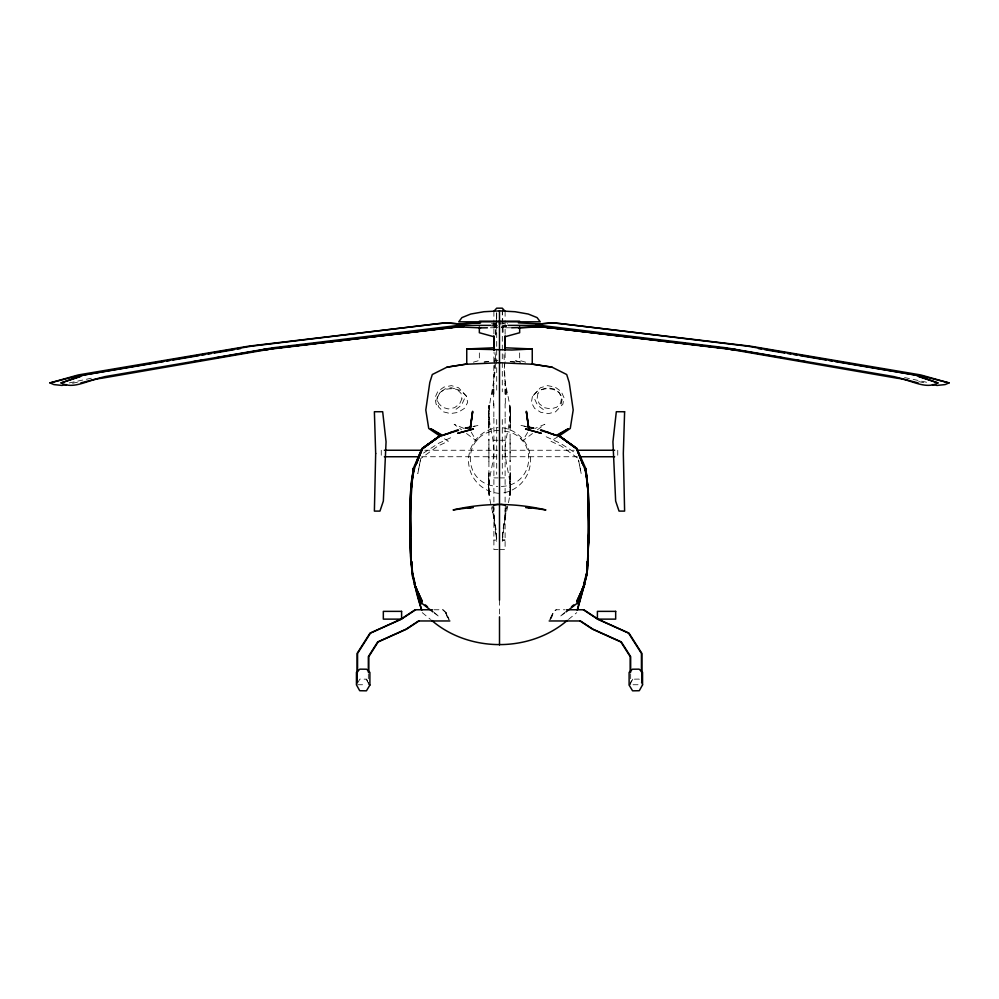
<?xml version="1.0" encoding="UTF-8"?>
<svg xmlns="http://www.w3.org/2000/svg" width="999" height="999" viewBox="0 0 999 999"><rect width="100%" height="100%" fill="white"/><g stroke="black" fill="none" stroke-linecap="round" stroke-linejoin="round"><path stroke-width="0.75" stroke-dasharray="5 3.75" d="M493.631 405.631L493.893 352.622M493.831 416.833L493.893 403.633M502.297 541.396L505.107 517.657L505.169 506.456M488.911 461.65L488.911 405.631C487.15 420.866 493.768 435.289 493.893 450.437C493.768 465.584 487.15 480.019 488.911 495.254L488.911 439.235M510.089 439.235L510.089 495.254C511.85 480.019 505.232 465.584 505.107 450.437C505.232 435.289 511.85 420.866 510.089 405.631L510.089 461.65M488.386 428.034L489.148 416.833L488.948 428.034L488.386 416.833L489.722 405.631L488.536 416.833C489.31 395.142 497.689 374.3 495.092 352.085M510.614 472.852L509.852 484.053L510.052 472.852L510.614 484.053L509.278 495.254L510.464 484.053C510.814 502.522 502.634 519.942 502.297 538.523M488.536 416.833L488.911 405.631M510.089 495.254L510.464 484.053M493.031 394.43L494.58 364.835M494.642 363.311L495.042 352.585M495.729 334.203L496.528 312.762M495.741 334.965L496.166 324.076M496.228 322.515L496.578 313.174M502.297 540.109L505.107 540.072L502.297 540.122L505.969 506.456M532.417 396.378L531.393 402.56L534.615 408.404L540.909 412.4L548.588 413.574L555.506 411.875L562.912 404.12L563.96 397.614L561.226 391.521L555.144 387.113L547.589 385.639L540.447 387.737L532.417 396.378L537.275 391.358C545.504 386.526 561.363 387.874 562.125 399.7L560.476 406.88M492.07 394.43L493.893 383.216M505.107 517.657L506.93 506.456M420.379 460.277L417.819 473.613L420.766 458.504L437.774 446.116L448.314 441.183L441.183 436.8M550.948 618.169L552.959 612.562L555.881 609.765L565.047 609.765M551.386 618.156L553.409 612.562L556.318 609.765M549.787 619.567L552.959 612.562M550.237 619.555L553.409 612.562M464.435 398.863L461.501 405.169L455.619 409.578M629.108 685.064L632.367 679.195L639.098 679.083L641.433 682.979M630.669 683.041L632.817 679.183M527.609 432.467L522.602 440.884L532.492 433.504M357.567 682.979L359.902 679.083L366.633 679.195L369.892 685.064M478.234 438.773L476.56 440.821M495.716 323.913L494.043 325.374L497.614 327.684L488.336 327.797M564.56 612.687L559.977 616.608L564.772 612.887M568.481 619.442L576.773 612.624M537.437 429.807L544.855 424.275L535.214 428.359M557.817 436.8L550.686 441.183L561.226 446.116L578.234 458.504M423.501 453.059L438.823 443.169L452.809 436.775M498.451 326.848L496.565 327.684L493.206 326.848L491.945 325.374L493.206 323.913L495.442 323.351M473.364 362.2L479.345 360.439L479.345 352.26M473.089 426.648L478.296 425.324L473.126 426.461M502.435 327.684L505.794 326.848L507.055 325.374L505.794 323.913L502.435 323.064M72.59 383.266L80.17 381.606M69.268 382.917L94.43 377.56M499.5 430.369C461.563 430.469 460.264 484.702 497.652 486.426M501.348 486.426C536.825 485.314 538.498 433.129 502.297 430.906M484.14 362.1L488.748 361.601M497.964 360.614L494.892 360.939L499.5 360.439M484.14 362.025L488.748 361.551M501.51 326.561L507.642 325.961M498.451 323.913L507.617 323.788M492.47 325.374L498.426 325.374M502.06 325.374L506.53 325.374M493.893 440.259L498.101 440.259M499.5 440.259L505.107 440.259M424.812 450.249L497.939 450.249M502.609 450.249L574.188 450.249M421.703 456.743L497.939 456.743M502.609 456.743L577.297 456.743M493.893 477.897L498.101 477.897M499.5 477.897L505.107 477.897M498.101 549.575L493.893 549.575L493.893 507.892M499.5 549.575L505.107 549.575L505.107 507.892M433.953 609.765L443.119 609.765L446.041 612.562L449.213 619.567M357.567 684.74L365.971 684.74M633.029 684.74L641.433 684.74M491.383 323.788L500.549 323.913M510.664 327.797L501.386 327.684L504.957 325.374L503.284 323.913M493.893 540.072L496.703 540.122L492.07 506.456M491.358 325.961L499.013 326.698M510.252 361.551L514.86 362.025M510.252 361.601L514.86 362.1M904.57 377.56L929.732 382.917M918.83 381.606L926.41 383.266M525.874 426.461L520.704 425.324L528.508 427.322M520.641 362.075L513.773 360.439L521.341 362.275M525.636 362.2L519.655 360.439L519.655 352.26M463.786 428.359L454.145 424.275L461.563 429.807M546.191 436.775L560.177 443.169L575.499 453.059M466.508 433.504L476.398 440.884L470.679 431.268M543.381 409.578L537.499 405.169L534.565 398.863M434.228 612.887L439.023 616.608L434.44 612.687M422.227 612.624L430.519 619.442M442.682 609.765L445.591 612.562L448.763 619.555M522.44 440.821L520.766 438.773M466.583 396.378L461.725 391.358C453.496 386.526 437.637 387.874 436.875 399.7L438.524 406.88L443.494 411.875L450.412 413.574L458.091 412.4L464.385 408.404L467.607 402.56L466.583 396.378L458.553 387.737L451.411 385.639L443.856 387.113L437.774 391.521L435.04 397.614L436.088 404.12L438.524 406.88M366.183 679.183L368.331 683.041M446.041 612.562L448.052 618.169M445.591 612.562L447.614 618.156M496.703 538.523C496.366 519.942 488.186 502.522 488.536 484.053L489.722 495.254L488.386 484.053L488.948 472.852L489.148 484.053L488.386 472.852M578.533 460.015L581.181 473.613L578.621 460.277M506.93 394.43L505.107 383.216L503.908 352.085M493.031 506.456L496.703 541.396M505.107 361.8C501.623 380.769 510.876 398.239 510.464 416.833L509.278 405.631L510.614 416.833L510.052 428.034L509.852 416.833L510.614 428.034M505.969 394.43L505.107 383.216L505.369 405.631M502.36 309.702L503.259 334.965M510.089 405.631L510.464 416.833M488.536 484.053L488.911 495.254M505.169 416.833L505.107 403.633M493.831 506.456L493.893 517.657M630.669 673.726L630.669 684.727M617.744 450.249L617.744 456.743M505.107 311.313L505.107 319.056M505.107 320.504L505.107 334.328M505.107 352.622L505.107 360.302M505.107 388.973L505.107 394.43M505.107 418.294L505.107 503.296M502.297 310.065L502.297 391.783M502.297 419.48L502.297 474.363M499.5 600.237L499.5 616.146M496.703 313.149L496.703 322.402M496.703 323.888L496.703 391.783M496.703 419.48L496.703 474.363M493.893 311.313L493.893 334.328M493.893 388.973L493.893 394.43M493.893 418.294L493.893 503.296M381.256 450.249L381.256 456.743M368.331 673.726L368.331 684.727M499.5 493.381A33.079 33.054 -27.8 0 1 468.531 461.101A33.079 33.054 -27.8 0 1 498.126 427.51M502.247 427.684A33.079 33.054 27.8 0 1 502.247 493.094M537.924 393.406L537.087 398.863L539.398 403.908L544.43 407.692L550.736 408.953L556.618 407.267L560.601 403.072L561.65 397.814L559.128 392.57L554.095 388.998L547.789 387.737L541.92 389.423L537.924 393.406M461.913 398.863L459.602 403.908L454.57 407.692L448.264 408.953L442.382 407.267L438.399 403.072L437.35 397.814L439.872 392.57L444.905 388.998L451.211 387.737L457.08 389.423L461.076 393.406L461.913 398.863"/><path stroke-width="1.5" d="M410.189 522.477C410.839 505.407 409.328 487.712 413.274 471.078M439.448 436.039L422.227 448.426C405.457 480.457 411.276 517.569 411.101 552.36L410.264 536.188L411.101 489.997L413.199 468.581L422.227 448.426L438.823 436.451L458.553 430.369M504.957 350.574L505.169 336.713L519.655 332.729L519.655 326.948M421.815 610.102C405.482 564.797 409.702 515.721 413.199 468.581M588.736 511.413L587.899 552.36C588.823 525.374 590.397 497.639 585.726 471.078M410.264 513.299C410.177 540.047 408.141 567.844 417.819 593.306L416.695 588.798M410.264 536.188C411.151 513.898 408.141 490.571 414.273 468.943M540.447 430.369L560.177 436.451L576.773 448.426L585.801 468.581L587.899 490.621L588.324 507.842L588.736 533.041L587.687 568.943L584.54 584.49L577.185 610.102M587.899 555.931L588.561 539.26M587.899 555.719L588.561 539.223M587.899 552.36L588.736 533.041M547.452 432.13L554.433 434.877L551.023 433.653M586.738 572.265L586.425 576.71L577.509 609.827M586.95 569.293L587.474 561.6M586.875 566.171L587.225 561.563M586.513 573.351L583.878 583.566M586.962 568.943L589.16 534.715L588.324 492.732L586.425 473.201L576.773 448.426L559.552 436.039M411.101 489.997L413.087 473.164M472.627 412.1L470.317 428.683L472.627 411.263L470.104 428.896M578.071 604.245L579.095 599.712M582.305 588.798L581.181 593.306L586.85 574.4L588.324 555.719L586.425 576.298M416.458 463.686L422.227 448.426L437.824 437.5L422.652 448.426L415.509 465.571M416.546 463.261L422.227 449.051L439.872 436.039L428.733 428.471L425.799 410.002L429.795 382.492L432.305 374.513L447.003 367.157L467.382 363.948L447.003 367.157M577.185 601.91L584.54 584.49L576.773 601.286L584.54 584.49L576.773 603.596L565.971 611.962M493.893 311.313L496.703 308.167L502.297 308.167L505.107 311.313M571.453 606.805L573.751 604.857M567.295 620.416C529.795 652.659 469.205 652.659 431.705 620.416M439.023 436.663L439.872 436.039L422.652 448.426M440.971 434.44L430.631 428.683L441.77 435.676L457.992 429.807M401.923 618.493L415.184 609.765L432.43 609.765M415.634 609.765L401.161 619.293L370.454 633.129L357.567 653.396L357.567 672.077M418.981 620.966L406.568 629.145L378.109 641.97L368.768 656.655L368.768 672.177M518.394 322.864L540.447 323.913L552.834 322.864L561.438 323.701L747.477 346.166L915.034 374.937L937.924 382.917C925.336 390.022 910.489 379.42 897.601 378.296L730.044 349.313L738.873 350.362L544.23 327.06L552.834 327.897L535.189 326.423L540.447 326.848L511.6 327.797M480.606 327.897L458.553 326.848L463.811 326.423L446.166 327.897L454.77 327.06L260.127 350.362L268.956 349.313L101.399 378.296C88.511 379.42 73.664 390.022 61.076 382.917L83.966 374.937L251.523 346.166L437.562 323.701L446.166 322.864L458.553 323.913L479.757 322.864M558.029 434.44L568.369 428.683L557.23 435.676L554.457 434.615M400.711 619.293L370.017 633.129L357.13 653.396L357.13 682.966M536.263 324.2L552.622 322.864L561.026 323.701L750.411 346.166L920.703 374.937L949.05 382.917L945.066 384.59L937.087 385.427L932.467 384.59M449.812 432.792L451.548 432.13M66.533 384.59L61.913 385.427L53.934 384.59L49.95 382.917L78.297 374.937L248.589 346.166L437.974 323.701L446.378 322.864L462.737 324.2M447.977 433.653L444.543 434.615M61.076 382.917L80.395 376.611M80.819 382.917L104.957 376.611L272.515 347.852L458.553 325.374L490.984 325.374M49.95 382.917L74.725 376.611L163.711 361.576M470.529 427.023L465.097 428.209L470.467 427.547M467.582 508.054L471.153 507.43L453.096 509.94C484.465 502.722 514.535 502.722 545.904 509.94L527.847 507.43L531.418 508.054M193.606 361.588L196.678 361.064M199.75 360.539L202.822 360.015M216.646 357.667L219.718 357.142M222.789 356.631L225.861 356.106M228.933 355.582L236.613 354.27M239.685 353.758L242.757 353.234M245.829 352.709L248.901 352.185M251.973 351.66L255.045 351.149M258.117 350.624L265.796 349.313L262.937 349.662M166.771 361.064L169.842 360.539M172.914 360.027L198.988 355.619M202.06 355.107L205.132 354.583M208.192 354.071L211.264 353.546M214.335 353.034L234.278 349.662M237.337 349.138L240.409 348.626M493.618 505.057L498.026 504.308M505.694 347.814L532.255 348.963L532.255 364.223L499.5 362.712L466.745 364.223L466.745 348.963L493.306 347.814M532.255 348.963L511.888 350.012L466.745 348.963M263.349 349.638L275.649 348.176M278.147 347.852L292.57 346.166M295.13 345.841L459.19 326.848M270.417 348.776L275.025 348.226M278.109 347.864L291.945 346.241M295.03 345.879L453.446 327.235M536.038 324.225L539.81 323.913M469.018 507.942L473.314 507.592M499.5 310.889L483.966 311.725L470.729 314.036L461.913 317.607L458.766 321.815L540.234 321.815L537.087 317.607L528.271 314.036L515.034 311.725L499.5 310.889L499.5 600.237M480.606 322.864L459.19 323.913L462.962 324.225M518.394 327.897L539.81 326.848L552.622 327.897L703.87 345.841M479.757 327.897L487.4 327.797M479.345 321.178L519.655 321.178M508.016 325.374L540.447 325.374L726.485 347.852L894.043 376.611L918.181 382.917M384.365 450.249L421.703 450.249M577.297 450.249L614.635 450.249M384.365 456.743L418.593 456.743M580.407 456.743L614.635 456.743M566.57 609.765L583.816 609.765L597.077 618.493M449.85 620.966L418.544 620.966L406.131 629.133L377.672 641.957L368.331 656.655L368.331 672.177M549.15 620.966L580.456 620.966L592.869 629.133L621.328 641.957L630.669 656.655L630.669 672.177M525.686 507.592L529.982 507.942M545.554 327.235L703.97 345.879M707.055 346.241L720.891 347.864M723.975 348.226L728.583 348.776M706.43 346.166L720.853 347.852M723.351 348.176L735.651 349.638M736.063 349.662L733.204 349.313L740.883 350.624M528.533 427.547L533.903 428.209L528.471 427.023M551.997 367.157L531.605 364.036L551.997 367.157L566.695 374.513L569.205 382.492L573.201 410.002L570.267 428.471L559.065 435.976L559.977 436.663M500.974 504.308L505.382 505.057M758.591 348.626L761.663 349.138M764.722 349.662L784.665 353.034M787.736 353.546L790.808 354.071M793.868 354.583L796.94 355.107M800.012 355.619L826.086 360.027M829.158 360.539L832.229 361.064M835.289 361.576L924.275 376.611L949.05 382.917M743.955 351.149L747.027 351.66M750.099 352.185L753.171 352.709M756.243 353.234L759.315 353.758M762.387 354.27L770.067 355.582M773.139 356.106L776.211 356.631M779.282 357.142L782.354 357.667M796.178 360.015L799.25 360.539M802.322 361.064L805.394 361.588M918.605 376.611L937.924 382.917M541.008 429.807L549.188 432.792M598.289 619.293L628.983 633.129L641.87 653.396L641.87 682.966M583.366 609.765L597.839 619.293L628.546 633.129L641.433 653.396L641.433 672.077M580.019 620.966L592.432 629.145L620.891 641.97L630.232 656.655L630.232 672.177M561.176 437.5L576.773 448.426L582.542 463.686M433.029 611.962L422.227 603.596L414.46 584.49L422.227 601.286L414.46 584.49L421.815 601.91M425.249 604.857L427.547 606.805M583.491 465.571L576.348 448.426L559.128 436.039L576.773 449.051L582.454 463.261M584.727 468.943C589.56 486.076 587.874 504.72 588.811 522.477M415.122 583.566L412.487 573.351M421.491 609.827L412.575 576.71L410.676 555.719L412.038 568.943M419.905 599.712L420.929 604.245M526.373 412.1L528.683 428.683L526.373 411.263L528.896 428.896M585.913 473.164L587.899 489.997L588.736 536.188M585.801 468.581L587.899 489.997M411.775 561.563L412.125 566.171M411.526 561.6L412.05 569.293M412.262 572.265L412.575 576.298M410.264 533.041L411.101 552.36M410.439 539.26L411.101 555.931M410.264 511.413L410.676 536.613M494.043 350.574L493.831 336.713L479.345 332.729L479.345 326.948M505.107 335.801L505.107 348.089M499.5 616.82L499.5 644.954M493.893 335.801L493.893 348.089M375.674 453.496L374.388 511.101L379.957 511.101L383.354 501.048L386.064 441.808L382.679 411.725L374.388 411.725L375.674 453.496M624.612 411.725L623.326 453.496L624.612 511.101L619.043 511.101L615.646 501.048L612.936 441.808L616.321 411.725L624.612 411.725M642.557 684.839L639.285 690.721L632.567 690.833L629.108 685.064L629.108 672.414L632.367 669.218L639.098 669.155L642.557 672.29L642.557 684.839M369.892 685.064L366.433 690.833L359.715 690.721L356.443 684.839L356.443 672.29L359.902 669.155L366.633 669.218L369.892 672.414L369.892 685.064M473.389 428.983L457.717 433.304L473.389 428.983M401.598 611.363L383.329 611.363L383.329 619.13L401.598 619.13L401.598 611.363M615.671 611.363L597.402 611.363L597.402 619.13L615.671 619.13L615.671 611.363M541.283 433.304L525.611 428.983L541.283 433.304"/></g></svg>
